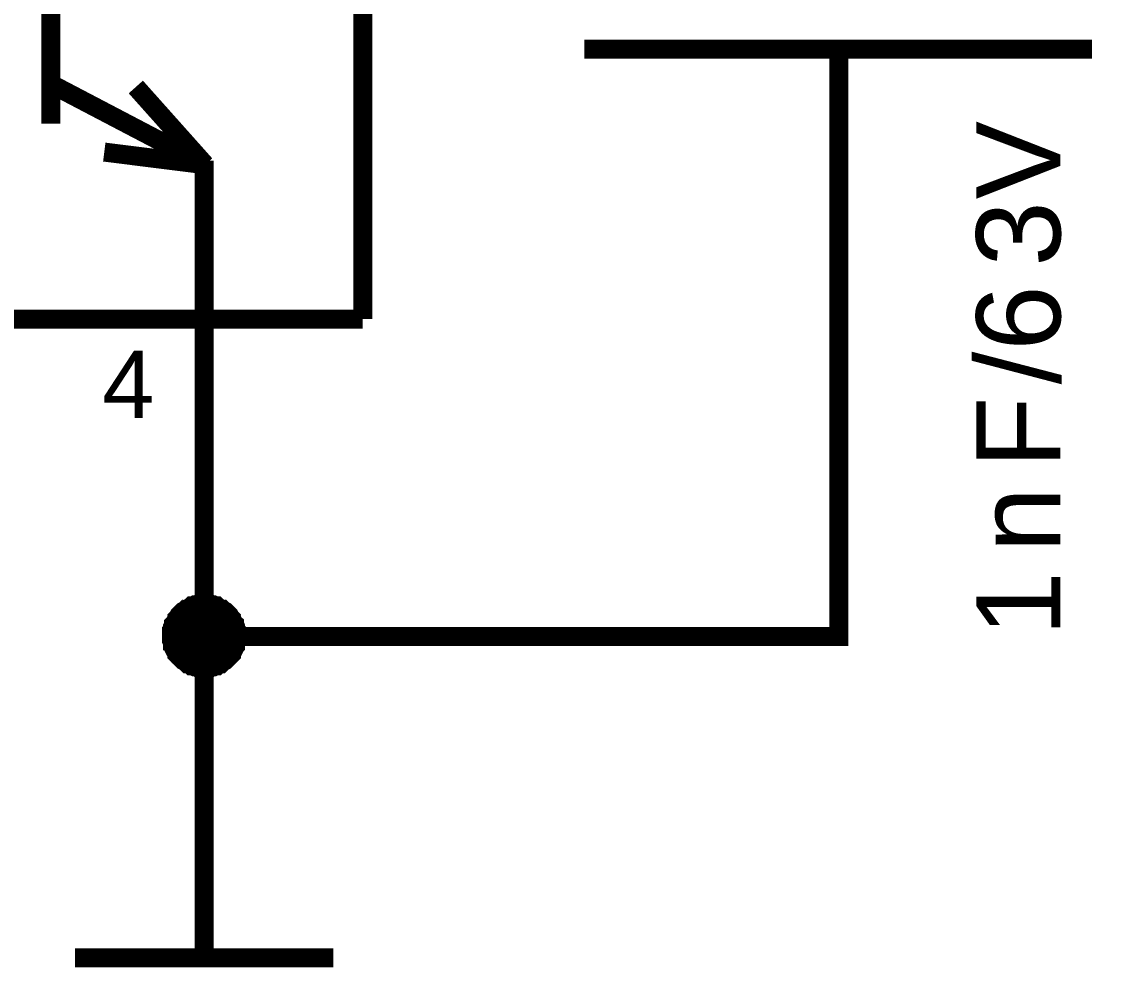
# Model space of a CAD drawing. Header units: millimetres. Extents: x -2024 to 917, y -725 to 13.
# Drawn here: x 401.74 to 418.75, y -606.52 to -591.61 of the extents above; entities that cross this region are included whole.
import ezdxf

# ---------------------------------------------------------------- set-up
doc = ezdxf.new("R2010")
doc.units = ezdxf.units.MM
doc.layers.add('Sheet', color=255, linetype='Continuous')
doc.styles.get("Standard").update_dxf_attribs({"font": 'arial.ttf'})

msp = doc.modelspace()

# ---------------------------------------------------------------- linework, layer by layer
at = {"layer": 'Sheet'}
for points, const_width in [([(407.114, -586.299), (407.114, -596.3)], 0.3), ([(402.198, -589.478), (402.198, -593.22)], 0.3), ([(410.606, -592.045), (418.6, -592.045)], 0.3), ([(414.612, -592.045), (414.612, -595.042)], 0.3), ([(404.631, -593.866), (402.198, -592.591)], 0.3), ([(404.631, -593.866), (403.539, -592.641)], 0.3), ([(404.631, -593.866), (403.042, -593.667)], 0.3), ([(404.615, -593.8), (404.615, -598.801)], 0.3), ([(414.612, -595.042), (414.612, -601.301), (404.615, -601.301), (404.615, -598.801)], 0.3), ([(407.114, -596.3), (388.362, -596.3)], 0.3), ([(404.102, -601.301), (404.102, -601.268), (404.102, -601.251), (404.102, -601.218), (404.118, -601.202), (404.118, -601.168), (404.118, -601.152), (404.135, -601.119), (404.135, -601.102), (404.151, -601.086), (404.168, -601.053), (404.184, -601.036), (404.184, -601.019), (404.201, -601.003), (404.217, -600.97), (404.234, -600.953), (404.251, -600.937), (404.267, -600.92), (404.284, -600.904), (404.317, -600.887), (404.333, -600.87), (404.35, -600.87), (404.366, -600.854), (404.4, -600.837), (404.416, -600.821), (404.433, -600.821), (404.466, -600.804), (404.482, -600.804), (404.515, -600.804), (404.532, -600.788), (404.565, -600.788), (404.582, -600.788), (404.615, -600.788)], 0.3), ([(404.102, -601.301), (404.102, -601.268), (404.102, -601.251), (404.102, -601.218), (404.118, -601.202), (404.118, -601.168), (404.118, -601.152), (404.135, -601.119), (404.135, -601.102), (404.151, -601.086), (404.168, -601.053), (404.184, -601.036), (404.184, -601.019), (404.201, -601.003), (404.217, -600.97), (404.234, -600.953), (404.251, -600.937), (404.267, -600.92), (404.284, -600.904), (404.317, -600.887), (404.333, -600.87), (404.35, -600.87), (404.366, -600.854), (404.4, -600.837), (404.416, -600.821), (404.433, -600.821), (404.466, -600.804), (404.482, -600.804), (404.515, -600.804), (404.532, -600.788), (404.565, -600.788), (404.582, -600.788), (404.615, -600.788)], 0.3), ([(404.102, -601.301), (404.102, -601.268), (404.102, -601.251), (404.102, -601.218), (404.118, -601.202), (404.118, -601.168), (404.118, -601.152), (404.135, -601.119), (404.135, -601.102), (404.151, -601.086), (404.168, -601.053), (404.184, -601.036), (404.184, -601.019), (404.201, -601.003), (404.217, -600.97), (404.234, -600.953), (404.251, -600.937), (404.267, -600.92), (404.284, -600.904), (404.317, -600.887), (404.333, -600.87), (404.35, -600.87), (404.366, -600.854), (404.4, -600.837), (404.416, -600.821), (404.433, -600.821), (404.466, -600.804), (404.482, -600.804), (404.515, -600.804), (404.532, -600.788), (404.565, -600.788), (404.582, -600.788), (404.615, -600.788)], 0.3), ([(404.102, -601.301), (404.102, -601.268), (404.102, -601.251), (404.102, -601.218), (404.118, -601.202), (404.118, -601.168), (404.118, -601.152), (404.135, -601.119), (404.135, -601.102), (404.151, -601.086), (404.168, -601.053), (404.184, -601.036), (404.184, -601.019), (404.201, -601.003), (404.217, -600.97), (404.234, -600.953), (404.251, -600.937), (404.267, -600.92), (404.284, -600.904), (404.317, -600.887), (404.333, -600.87), (404.35, -600.87), (404.366, -600.854), (404.4, -600.837), (404.416, -600.821), (404.433, -600.821), (404.466, -600.804), (404.482, -600.804), (404.515, -600.804), (404.532, -600.788), (404.565, -600.788), (404.582, -600.788), (404.615, -600.788)], 0.3), ([(404.615, -600.788), (404.615, -600.788)], 0.3), ([(404.615, -600.788), (404.648, -600.788), (404.664, -600.788), (404.697, -600.788), (404.714, -600.804), (404.747, -600.804), (404.764, -600.804), (404.797, -600.821), (404.813, -600.821), (404.83, -600.837), (404.863, -600.854), (404.88, -600.87), (404.896, -600.87), (404.913, -600.887), (404.946, -600.904), (404.962, -600.92), (404.979, -600.937), (404.995, -600.953), (405.012, -600.97), (405.028, -601.003), (405.045, -601.019), (405.045, -601.036), (405.062, -601.053), (405.078, -601.086), (405.095, -601.102), (405.095, -601.119), (405.111, -601.152), (405.111, -601.168), (405.111, -601.202), (405.128, -601.218), (405.128, -601.251), (405.128, -601.268), (405.128, -601.301)], 0.3), ([(404.615, -600.788), (404.615, -600.788)], 0.3), ([(404.615, -600.788), (404.648, -600.788), (404.664, -600.788), (404.697, -600.788), (404.714, -600.804), (404.747, -600.804), (404.764, -600.804), (404.797, -600.821), (404.813, -600.821), (404.83, -600.837), (404.863, -600.854), (404.88, -600.87), (404.896, -600.87), (404.913, -600.887), (404.946, -600.904), (404.962, -600.92), (404.979, -600.937), (404.995, -600.953), (405.012, -600.97), (405.028, -601.003), (405.045, -601.019), (405.045, -601.036), (405.062, -601.053), (405.078, -601.086), (405.095, -601.102), (405.095, -601.119), (405.111, -601.152), (405.111, -601.168), (405.111, -601.202), (405.128, -601.218), (405.128, -601.251), (405.128, -601.268), (405.128, -601.301)], 0.3), ([(404.615, -600.788), (404.615, -600.788)], 0.3), ([(404.615, -600.788), (404.648, -600.788), (404.664, -600.788), (404.697, -600.788), (404.714, -600.804), (404.747, -600.804), (404.764, -600.804), (404.797, -600.821), (404.813, -600.821), (404.83, -600.837), (404.863, -600.854), (404.88, -600.87), (404.896, -600.87), (404.913, -600.887), (404.946, -600.904), (404.962, -600.92), (404.979, -600.937), (404.995, -600.953), (405.012, -600.97), (405.028, -601.003), (405.045, -601.019), (405.045, -601.036), (405.062, -601.053), (405.078, -601.086), (405.095, -601.102), (405.095, -601.119), (405.111, -601.152), (405.111, -601.168), (405.111, -601.202), (405.128, -601.218), (405.128, -601.251), (405.128, -601.268), (405.128, -601.301)], 0.3), ([(404.615, -600.788), (404.615, -600.788)], 0.3), ([(404.615, -600.788), (404.648, -600.788), (404.664, -600.788), (404.697, -600.788), (404.714, -600.804), (404.747, -600.804), (404.764, -600.804), (404.797, -600.821), (404.813, -600.821), (404.83, -600.837), (404.863, -600.854), (404.88, -600.87), (404.896, -600.87), (404.913, -600.887), (404.946, -600.904), (404.962, -600.92), (404.979, -600.937), (404.995, -600.953), (405.012, -600.97), (405.028, -601.003), (405.045, -601.019), (405.045, -601.036), (405.062, -601.053), (405.078, -601.086), (405.095, -601.102), (405.095, -601.119), (405.111, -601.152), (405.111, -601.168), (405.111, -601.202), (405.128, -601.218), (405.128, -601.251), (405.128, -601.268), (405.128, -601.301)], 0.3), ([(404.102, -601.301), (404.102, -601.268), (404.102, -601.251), (404.102, -601.218), (404.118, -601.202), (404.118, -601.168), (404.118, -601.152), (404.135, -601.119), (404.135, -601.102), (404.151, -601.086), (404.168, -601.053), (404.184, -601.036), (404.184, -601.019), (404.201, -601.003), (404.217, -600.97), (404.234, -600.953), (404.251, -600.937), (404.267, -600.92), (404.284, -600.904), (404.317, -600.887), (404.333, -600.87), (404.35, -600.87), (404.366, -600.854), (404.4, -600.837), (404.416, -600.821), (404.433, -600.821), (404.466, -600.804), (404.482, -600.804), (404.515, -600.804), (404.532, -600.788), (404.565, -600.788), (404.582, -600.788), (404.615, -600.788)], 0.0991), ([(404.102, -601.301), (404.102, -601.268), (404.102, -601.251), (404.102, -601.218), (404.118, -601.202), (404.118, -601.168), (404.118, -601.152), (404.135, -601.119), (404.135, -601.102), (404.151, -601.086), (404.168, -601.053), (404.184, -601.036), (404.184, -601.019), (404.201, -601.003), (404.217, -600.97), (404.234, -600.953), (404.251, -600.937), (404.267, -600.92), (404.284, -600.904), (404.317, -600.887), (404.333, -600.87), (404.35, -600.87), (404.366, -600.854), (404.4, -600.837), (404.416, -600.821), (404.433, -600.821), (404.466, -600.804), (404.482, -600.804), (404.515, -600.804), (404.532, -600.788), (404.565, -600.788), (404.582, -600.788), (404.615, -600.788)], 0.0991), ([(404.102, -601.301), (404.102, -601.268), (404.102, -601.251), (404.102, -601.218), (404.118, -601.202), (404.118, -601.168), (404.118, -601.152), (404.135, -601.119), (404.135, -601.102), (404.151, -601.086), (404.168, -601.053), (404.184, -601.036), (404.184, -601.019), (404.201, -601.003), (404.217, -600.97), (404.234, -600.953), (404.251, -600.937), (404.267, -600.92), (404.284, -600.904), (404.317, -600.887), (404.333, -600.87), (404.35, -600.87), (404.366, -600.854), (404.4, -600.837), (404.416, -600.821), (404.433, -600.821), (404.466, -600.804), (404.482, -600.804), (404.515, -600.804), (404.532, -600.788), (404.565, -600.788), (404.582, -600.788), (404.615, -600.788)], 0.0991), ([(404.102, -601.301), (404.102, -601.268), (404.102, -601.251), (404.102, -601.218), (404.118, -601.202), (404.118, -601.168), (404.118, -601.152), (404.135, -601.119), (404.135, -601.102), (404.151, -601.086), (404.168, -601.053), (404.184, -601.036), (404.184, -601.019), (404.201, -601.003), (404.217, -600.97), (404.234, -600.953), (404.251, -600.937), (404.267, -600.92), (404.284, -600.904), (404.317, -600.887), (404.333, -600.87), (404.35, -600.87), (404.366, -600.854), (404.4, -600.837), (404.416, -600.821), (404.433, -600.821), (404.466, -600.804), (404.482, -600.804), (404.515, -600.804), (404.532, -600.788), (404.565, -600.788), (404.582, -600.788), (404.615, -600.788)], 0.0991), ([(404.615, -600.788), (404.615, -600.788)], 0.0991), ([(404.615, -600.788), (404.648, -600.788), (404.664, -600.788), (404.697, -600.788), (404.714, -600.804), (404.747, -600.804), (404.764, -600.804), (404.797, -600.821), (404.813, -600.821), (404.83, -600.837), (404.863, -600.854), (404.88, -600.87), (404.896, -600.87), (404.913, -600.887), (404.946, -600.904), (404.962, -600.92), (404.979, -600.937), (404.995, -600.953), (405.012, -600.97), (405.028, -601.003), (405.045, -601.019), (405.045, -601.036), (405.062, -601.053), (405.078, -601.086), (405.095, -601.102), (405.095, -601.119), (405.111, -601.152), (405.111, -601.168), (405.111, -601.202), (405.128, -601.218), (405.128, -601.251), (405.128, -601.268), (405.128, -601.301)], 0.0991), ([(404.615, -600.788), (404.615, -600.788)], 0.0991), ([(404.615, -600.788), (404.648, -600.788), (404.664, -600.788), (404.697, -600.788), (404.714, -600.804), (404.747, -600.804), (404.764, -600.804), (404.797, -600.821), (404.813, -600.821), (404.83, -600.837), (404.863, -600.854), (404.88, -600.87), (404.896, -600.87), (404.913, -600.887), (404.946, -600.904), (404.962, -600.92), (404.979, -600.937), (404.995, -600.953), (405.012, -600.97), (405.028, -601.003), (405.045, -601.019), (405.045, -601.036), (405.062, -601.053), (405.078, -601.086), (405.095, -601.102), (405.095, -601.119), (405.111, -601.152), (405.111, -601.168), (405.111, -601.202), (405.128, -601.218), (405.128, -601.251), (405.128, -601.268), (405.128, -601.301)], 0.0991), ([(404.615, -600.788), (404.615, -600.788)], 0.0991), ([(404.615, -600.788), (404.648, -600.788), (404.664, -600.788), (404.697, -600.788), (404.714, -600.804), (404.747, -600.804), (404.764, -600.804), (404.797, -600.821), (404.813, -600.821), (404.83, -600.837), (404.863, -600.854), (404.88, -600.87), (404.896, -600.87), (404.913, -600.887), (404.946, -600.904), (404.962, -600.92), (404.979, -600.937), (404.995, -600.953), (405.012, -600.97), (405.028, -601.003), (405.045, -601.019), (405.045, -601.036), (405.062, -601.053), (405.078, -601.086), (405.095, -601.102), (405.095, -601.119), (405.111, -601.152), (405.111, -601.168), (405.111, -601.202), (405.128, -601.218), (405.128, -601.251), (405.128, -601.268), (405.128, -601.301)], 0.0991), ([(404.615, -600.788), (404.615, -600.788)], 0.0991), ([(404.615, -600.788), (404.648, -600.788), (404.664, -600.788), (404.697, -600.788), (404.714, -600.804), (404.747, -600.804), (404.764, -600.804), (404.797, -600.821), (404.813, -600.821), (404.83, -600.837), (404.863, -600.854), (404.88, -600.87), (404.896, -600.87), (404.913, -600.887), (404.946, -600.904), (404.962, -600.92), (404.979, -600.937), (404.995, -600.953), (405.012, -600.97), (405.028, -601.003), (405.045, -601.019), (405.045, -601.036), (405.062, -601.053), (405.078, -601.086), (405.095, -601.102), (405.095, -601.119), (405.111, -601.152), (405.111, -601.168), (405.111, -601.202), (405.128, -601.218), (405.128, -601.251), (405.128, -601.268), (405.128, -601.301)], 0.0991), ([(404.615, -601.798), (404.582, -601.798), (404.565, -601.798), (404.532, -601.798), (404.515, -601.781), (404.482, -601.781), (404.466, -601.781), (404.433, -601.765), (404.416, -601.765), (404.4, -601.748), (404.366, -601.731), (404.35, -601.731), (404.333, -601.715), (404.317, -601.698), (404.284, -601.682), (404.267, -601.665), (404.251, -601.649), (404.234, -601.632), (404.217, -601.616), (404.201, -601.599), (404.184, -601.582), (404.184, -601.549), (404.168, -601.533), (404.151, -601.516), (404.135, -601.483), (404.135, -601.467), (404.118, -601.45), (404.118, -601.417), (404.118, -601.4), (404.102, -601.367), (404.102, -601.351), (404.102, -601.317), (404.102, -601.301)], 0.3), ([(404.102, -601.301), (404.102, -601.301)], 0.3), ([(404.615, -601.798), (404.582, -601.798), (404.565, -601.798), (404.532, -601.798), (404.515, -601.781), (404.482, -601.781), (404.466, -601.781), (404.433, -601.765), (404.416, -601.765), (404.4, -601.748), (404.366, -601.731), (404.35, -601.731), (404.333, -601.715), (404.317, -601.698), (404.284, -601.682), (404.267, -601.665), (404.251, -601.649), (404.234, -601.632), (404.217, -601.616), (404.201, -601.599), (404.184, -601.582), (404.184, -601.549), (404.168, -601.533), (404.151, -601.516), (404.135, -601.483), (404.135, -601.467), (404.118, -601.45), (404.118, -601.417), (404.118, -601.4), (404.102, -601.367), (404.102, -601.351), (404.102, -601.317), (404.102, -601.301)], 0.3), ([(404.102, -601.301), (404.102, -601.301)], 0.3), ([(404.615, -601.798), (404.582, -601.798), (404.565, -601.798), (404.532, -601.798), (404.515, -601.781), (404.482, -601.781), (404.466, -601.781), (404.433, -601.765), (404.416, -601.765), (404.4, -601.748), (404.366, -601.731), (404.35, -601.731), (404.333, -601.715), (404.317, -601.698), (404.284, -601.682), (404.267, -601.665), (404.251, -601.649), (404.234, -601.632), (404.217, -601.616), (404.201, -601.599), (404.184, -601.582), (404.184, -601.549), (404.168, -601.533), (404.151, -601.516), (404.135, -601.483), (404.135, -601.467), (404.118, -601.45), (404.118, -601.417), (404.118, -601.4), (404.102, -601.367), (404.102, -601.351), (404.102, -601.317), (404.102, -601.301)], 0.3), ([(404.102, -601.301), (404.102, -601.301)], 0.3), ([(404.615, -601.798), (404.582, -601.798), (404.565, -601.798), (404.532, -601.798), (404.515, -601.781), (404.482, -601.781), (404.466, -601.781), (404.433, -601.765), (404.416, -601.765), (404.4, -601.748), (404.366, -601.731), (404.35, -601.731), (404.333, -601.715), (404.317, -601.698), (404.284, -601.682), (404.267, -601.665), (404.251, -601.649), (404.234, -601.632), (404.217, -601.616), (404.201, -601.599), (404.184, -601.582), (404.184, -601.549), (404.168, -601.533), (404.151, -601.516), (404.135, -601.483), (404.135, -601.467), (404.118, -601.45), (404.118, -601.417), (404.118, -601.4), (404.102, -601.367), (404.102, -601.351), (404.102, -601.317), (404.102, -601.301)], 0.3), ([(404.102, -601.301), (404.102, -601.301)], 0.3), ([(404.615, -601.301), (404.615, -606.368)], 0.3), ([(405.128, -601.301), (405.128, -601.317), (405.128, -601.351), (405.128, -601.367), (405.111, -601.4), (405.111, -601.417), (405.111, -601.45), (405.095, -601.467), (405.095, -601.483), (405.078, -601.516), (405.062, -601.533), (405.045, -601.549), (405.045, -601.582), (405.028, -601.599), (405.012, -601.616), (404.995, -601.632), (404.979, -601.649), (404.962, -601.665), (404.946, -601.682), (404.913, -601.698), (404.896, -601.715), (404.88, -601.731), (404.863, -601.731), (404.83, -601.748), (404.813, -601.765), (404.797, -601.765), (404.764, -601.781), (404.747, -601.781), (404.714, -601.781), (404.697, -601.798), (404.664, -601.798), (404.648, -601.798), (404.615, -601.798)], 0.3), ([(405.128, -601.301), (405.128, -601.317), (405.128, -601.351), (405.128, -601.367), (405.111, -601.4), (405.111, -601.417), (405.111, -601.45), (405.095, -601.467), (405.095, -601.483), (405.078, -601.516), (405.062, -601.533), (405.045, -601.549), (405.045, -601.582), (405.028, -601.599), (405.012, -601.616), (404.995, -601.632), (404.979, -601.649), (404.962, -601.665), (404.946, -601.682), (404.913, -601.698), (404.896, -601.715), (404.88, -601.731), (404.863, -601.731), (404.83, -601.748), (404.813, -601.765), (404.797, -601.765), (404.764, -601.781), (404.747, -601.781), (404.714, -601.781), (404.697, -601.798), (404.664, -601.798), (404.648, -601.798), (404.615, -601.798)], 0.3), ([(405.128, -601.301), (405.128, -601.317), (405.128, -601.351), (405.128, -601.367), (405.111, -601.4), (405.111, -601.417), (405.111, -601.45), (405.095, -601.467), (405.095, -601.483), (405.078, -601.516), (405.062, -601.533), (405.045, -601.549), (405.045, -601.582), (405.028, -601.599), (405.012, -601.616), (404.995, -601.632), (404.979, -601.649), (404.962, -601.665), (404.946, -601.682), (404.913, -601.698), (404.896, -601.715), (404.88, -601.731), (404.863, -601.731), (404.83, -601.748), (404.813, -601.765), (404.797, -601.765), (404.764, -601.781), (404.747, -601.781), (404.714, -601.781), (404.697, -601.798), (404.664, -601.798), (404.648, -601.798), (404.615, -601.798)], 0.3), ([(405.128, -601.301), (405.128, -601.317), (405.128, -601.351), (405.128, -601.367), (405.111, -601.4), (405.111, -601.417), (405.111, -601.45), (405.095, -601.467), (405.095, -601.483), (405.078, -601.516), (405.062, -601.533), (405.045, -601.549), (405.045, -601.582), (405.028, -601.599), (405.012, -601.616), (404.995, -601.632), (404.979, -601.649), (404.962, -601.665), (404.946, -601.682), (404.913, -601.698), (404.896, -601.715), (404.88, -601.731), (404.863, -601.731), (404.83, -601.748), (404.813, -601.765), (404.797, -601.765), (404.764, -601.781), (404.747, -601.781), (404.714, -601.781), (404.697, -601.798), (404.664, -601.798), (404.648, -601.798), (404.615, -601.798)], 0.3), ([(405.128, -601.301), (405.128, -601.301), (405.128, -601.301), (405.128, -601.301), (405.128, -601.301), (405.128, -601.301), (405.128, -601.301), (405.128, -601.301), (405.128, -601.301), (405.128, -601.301), (405.128, -601.301), (405.128, -601.301), (405.128, -601.301), (405.128, -601.301), (405.128, -601.301), (405.128, -601.301), (405.128, -601.301), (405.128, -601.301), (405.128, -601.301), (405.128, -601.301), (405.128, -601.301), (405.128, -601.301), (405.128, -601.301), (405.128, -601.301), (405.128, -601.301), (405.128, -601.301), (405.128, -601.301), (405.128, -601.301), (405.128, -601.301), (405.128, -601.301), (405.128, -601.301), (405.128, -601.301), (405.128, -601.301)], 0.3), ([(405.128, -601.301), (405.128, -601.301)], 0.3), ([(405.128, -601.301), (405.128, -601.301), (405.128, -601.301), (405.128, -601.301), (405.128, -601.301), (405.128, -601.301), (405.128, -601.301), (405.128, -601.301), (405.128, -601.301), (405.128, -601.301), (405.128, -601.301), (405.128, -601.301), (405.128, -601.301), (405.128, -601.301), (405.128, -601.301), (405.128, -601.301), (405.128, -601.301), (405.128, -601.301), (405.128, -601.301), (405.128, -601.301), (405.128, -601.301), (405.128, -601.301), (405.128, -601.301), (405.128, -601.301), (405.128, -601.301), (405.128, -601.301), (405.128, -601.301), (405.128, -601.301), (405.128, -601.301), (405.128, -601.301), (405.128, -601.301), (405.128, -601.301), (405.128, -601.301)], 0.3), ([(405.128, -601.301), (405.128, -601.301)], 0.3), ([(405.128, -601.301), (405.128, -601.301), (405.128, -601.301), (405.128, -601.301), (405.128, -601.301), (405.128, -601.301), (405.128, -601.301), (405.128, -601.301), (405.128, -601.301), (405.128, -601.301), (405.128, -601.301), (405.128, -601.301), (405.128, -601.301), (405.128, -601.301), (405.128, -601.301), (405.128, -601.301), (405.128, -601.301), (405.128, -601.301), (405.128, -601.301), (405.128, -601.301), (405.128, -601.301), (405.128, -601.301), (405.128, -601.301), (405.128, -601.301), (405.128, -601.301), (405.128, -601.301), (405.128, -601.301), (405.128, -601.301), (405.128, -601.301), (405.128, -601.301), (405.128, -601.301), (405.128, -601.301), (405.128, -601.301)], 0.3), ([(405.128, -601.301), (405.128, -601.301)], 0.3), ([(405.128, -601.301), (405.128, -601.301), (405.128, -601.301), (405.128, -601.301), (405.128, -601.301), (405.128, -601.301), (405.128, -601.301), (405.128, -601.301), (405.128, -601.301), (405.128, -601.301), (405.128, -601.301), (405.128, -601.301), (405.128, -601.301), (405.128, -601.301), (405.128, -601.301), (405.128, -601.301), (405.128, -601.301), (405.128, -601.301), (405.128, -601.301), (405.128, -601.301), (405.128, -601.301), (405.128, -601.301), (405.128, -601.301), (405.128, -601.301), (405.128, -601.301), (405.128, -601.301), (405.128, -601.301), (405.128, -601.301), (405.128, -601.301), (405.128, -601.301), (405.128, -601.301), (405.128, -601.301), (405.128, -601.301)], 0.3), ([(405.128, -601.301), (405.128, -601.301)], 0.3), ([(404.615, -601.798), (404.582, -601.798), (404.565, -601.798), (404.532, -601.798), (404.515, -601.781), (404.482, -601.781), (404.466, -601.781), (404.433, -601.765), (404.416, -601.765), (404.4, -601.748), (404.366, -601.731), (404.35, -601.731), (404.333, -601.715), (404.317, -601.698), (404.284, -601.682), (404.267, -601.665), (404.251, -601.649), (404.234, -601.632), (404.217, -601.616), (404.201, -601.599), (404.184, -601.582), (404.184, -601.549), (404.168, -601.533), (404.151, -601.516), (404.135, -601.483), (404.135, -601.467), (404.118, -601.45), (404.118, -601.417), (404.118, -601.4), (404.102, -601.367), (404.102, -601.351), (404.102, -601.317), (404.102, -601.301)], 0.0991), ([(404.102, -601.301), (404.102, -601.301)], 0.0991), ([(404.615, -601.798), (404.582, -601.798), (404.565, -601.798), (404.532, -601.798), (404.515, -601.781), (404.482, -601.781), (404.466, -601.781), (404.433, -601.765), (404.416, -601.765), (404.4, -601.748), (404.366, -601.731), (404.35, -601.731), (404.333, -601.715), (404.317, -601.698), (404.284, -601.682), (404.267, -601.665), (404.251, -601.649), (404.234, -601.632), (404.217, -601.616), (404.201, -601.599), (404.184, -601.582), (404.184, -601.549), (404.168, -601.533), (404.151, -601.516), (404.135, -601.483), (404.135, -601.467), (404.118, -601.45), (404.118, -601.417), (404.118, -601.4), (404.102, -601.367), (404.102, -601.351), (404.102, -601.317), (404.102, -601.301)], 0.0991), ([(404.102, -601.301), (404.102, -601.301)], 0.0991), ([(404.615, -601.798), (404.582, -601.798), (404.565, -601.798), (404.532, -601.798), (404.515, -601.781), (404.482, -601.781), (404.466, -601.781), (404.433, -601.765), (404.416, -601.765), (404.4, -601.748), (404.366, -601.731), (404.35, -601.731), (404.333, -601.715), (404.317, -601.698), (404.284, -601.682), (404.267, -601.665), (404.251, -601.649), (404.234, -601.632), (404.217, -601.616), (404.201, -601.599), (404.184, -601.582), (404.184, -601.549), (404.168, -601.533), (404.151, -601.516), (404.135, -601.483), (404.135, -601.467), (404.118, -601.45), (404.118, -601.417), (404.118, -601.4), (404.102, -601.367), (404.102, -601.351), (404.102, -601.317), (404.102, -601.301)], 0.0991), ([(404.102, -601.301), (404.102, -601.301)], 0.0991), ([(404.615, -601.798), (404.582, -601.798), (404.565, -601.798), (404.532, -601.798), (404.515, -601.781), (404.482, -601.781), (404.466, -601.781), (404.433, -601.765), (404.416, -601.765), (404.4, -601.748), (404.366, -601.731), (404.35, -601.731), (404.333, -601.715), (404.317, -601.698), (404.284, -601.682), (404.267, -601.665), (404.251, -601.649), (404.234, -601.632), (404.217, -601.616), (404.201, -601.599), (404.184, -601.582), (404.184, -601.549), (404.168, -601.533), (404.151, -601.516), (404.135, -601.483), (404.135, -601.467), (404.118, -601.45), (404.118, -601.417), (404.118, -601.4), (404.102, -601.367), (404.102, -601.351), (404.102, -601.317), (404.102, -601.301)], 0.0991), ([(404.102, -601.301), (404.102, -601.301)], 0.0991), ([(405.128, -601.301), (405.128, -601.317), (405.128, -601.351), (405.128, -601.367), (405.111, -601.4), (405.111, -601.417), (405.111, -601.45), (405.095, -601.467), (405.095, -601.483), (405.078, -601.516), (405.062, -601.533), (405.045, -601.549), (405.045, -601.582), (405.028, -601.599), (405.012, -601.616), (404.995, -601.632), (404.979, -601.649), (404.962, -601.665), (404.946, -601.682), (404.913, -601.698), (404.896, -601.715), (404.88, -601.731), (404.863, -601.731), (404.83, -601.748), (404.813, -601.765), (404.797, -601.765), (404.764, -601.781), (404.747, -601.781), (404.714, -601.781), (404.697, -601.798), (404.664, -601.798), (404.648, -601.798), (404.615, -601.798)], 0.0991), ([(405.128, -601.301), (405.128, -601.317), (405.128, -601.351), (405.128, -601.367), (405.111, -601.4), (405.111, -601.417), (405.111, -601.45), (405.095, -601.467), (405.095, -601.483), (405.078, -601.516), (405.062, -601.533), (405.045, -601.549), (405.045, -601.582), (405.028, -601.599), (405.012, -601.616), (404.995, -601.632), (404.979, -601.649), (404.962, -601.665), (404.946, -601.682), (404.913, -601.698), (404.896, -601.715), (404.88, -601.731), (404.863, -601.731), (404.83, -601.748), (404.813, -601.765), (404.797, -601.765), (404.764, -601.781), (404.747, -601.781), (404.714, -601.781), (404.697, -601.798), (404.664, -601.798), (404.648, -601.798), (404.615, -601.798)], 0.0991), ([(405.128, -601.301), (405.128, -601.317), (405.128, -601.351), (405.128, -601.367), (405.111, -601.4), (405.111, -601.417), (405.111, -601.45), (405.095, -601.467), (405.095, -601.483), (405.078, -601.516), (405.062, -601.533), (405.045, -601.549), (405.045, -601.582), (405.028, -601.599), (405.012, -601.616), (404.995, -601.632), (404.979, -601.649), (404.962, -601.665), (404.946, -601.682), (404.913, -601.698), (404.896, -601.715), (404.88, -601.731), (404.863, -601.731), (404.83, -601.748), (404.813, -601.765), (404.797, -601.765), (404.764, -601.781), (404.747, -601.781), (404.714, -601.781), (404.697, -601.798), (404.664, -601.798), (404.648, -601.798), (404.615, -601.798)], 0.0991), ([(405.128, -601.301), (405.128, -601.317), (405.128, -601.351), (405.128, -601.367), (405.111, -601.4), (405.111, -601.417), (405.111, -601.45), (405.095, -601.467), (405.095, -601.483), (405.078, -601.516), (405.062, -601.533), (405.045, -601.549), (405.045, -601.582), (405.028, -601.599), (405.012, -601.616), (404.995, -601.632), (404.979, -601.649), (404.962, -601.665), (404.946, -601.682), (404.913, -601.698), (404.896, -601.715), (404.88, -601.731), (404.863, -601.731), (404.83, -601.748), (404.813, -601.765), (404.797, -601.765), (404.764, -601.781), (404.747, -601.781), (404.714, -601.781), (404.697, -601.798), (404.664, -601.798), (404.648, -601.798), (404.615, -601.798)], 0.0991), ([(405.128, -601.301), (405.128, -601.301), (405.128, -601.301), (405.128, -601.301), (405.128, -601.301), (405.128, -601.301), (405.128, -601.301), (405.128, -601.301), (405.128, -601.301), (405.128, -601.301), (405.128, -601.301), (405.128, -601.301), (405.128, -601.301), (405.128, -601.301), (405.128, -601.301), (405.128, -601.301), (405.128, -601.301), (405.128, -601.301), (405.128, -601.301), (405.128, -601.301), (405.128, -601.301), (405.128, -601.301), (405.128, -601.301), (405.128, -601.301), (405.128, -601.301), (405.128, -601.301), (405.128, -601.301), (405.128, -601.301), (405.128, -601.301), (405.128, -601.301), (405.128, -601.301), (405.128, -601.301), (405.128, -601.301)], 0.0991), ([(405.128, -601.301), (405.128, -601.301)], 0.0991), ([(405.128, -601.301), (405.128, -601.301), (405.128, -601.301), (405.128, -601.301), (405.128, -601.301), (405.128, -601.301), (405.128, -601.301), (405.128, -601.301), (405.128, -601.301), (405.128, -601.301), (405.128, -601.301), (405.128, -601.301), (405.128, -601.301), (405.128, -601.301), (405.128, -601.301), (405.128, -601.301), (405.128, -601.301), (405.128, -601.301), (405.128, -601.301), (405.128, -601.301), (405.128, -601.301), (405.128, -601.301), (405.128, -601.301), (405.128, -601.301), (405.128, -601.301), (405.128, -601.301), (405.128, -601.301), (405.128, -601.301), (405.128, -601.301), (405.128, -601.301), (405.128, -601.301), (405.128, -601.301), (405.128, -601.301)], 0.0991), ([(405.128, -601.301), (405.128, -601.301)], 0.0991), ([(405.128, -601.301), (405.128, -601.301), (405.128, -601.301), (405.128, -601.301), (405.128, -601.301), (405.128, -601.301), (405.128, -601.301), (405.128, -601.301), (405.128, -601.301), (405.128, -601.301), (405.128, -601.301), (405.128, -601.301), (405.128, -601.301), (405.128, -601.301), (405.128, -601.301), (405.128, -601.301), (405.128, -601.301), (405.128, -601.301), (405.128, -601.301), (405.128, -601.301), (405.128, -601.301), (405.128, -601.301), (405.128, -601.301), (405.128, -601.301), (405.128, -601.301), (405.128, -601.301), (405.128, -601.301), (405.128, -601.301), (405.128, -601.301), (405.128, -601.301), (405.128, -601.301), (405.128, -601.301), (405.128, -601.301)], 0.0991), ([(405.128, -601.301), (405.128, -601.301)], 0.0991), ([(405.128, -601.301), (405.128, -601.301), (405.128, -601.301), (405.128, -601.301), (405.128, -601.301), (405.128, -601.301), (405.128, -601.301), (405.128, -601.301), (405.128, -601.301), (405.128, -601.301), (405.128, -601.301), (405.128, -601.301), (405.128, -601.301), (405.128, -601.301), (405.128, -601.301), (405.128, -601.301), (405.128, -601.301), (405.128, -601.301), (405.128, -601.301), (405.128, -601.301), (405.128, -601.301), (405.128, -601.301), (405.128, -601.301), (405.128, -601.301), (405.128, -601.301), (405.128, -601.301), (405.128, -601.301), (405.128, -601.301), (405.128, -601.301), (405.128, -601.301), (405.128, -601.301), (405.128, -601.301), (405.128, -601.301)], 0.0991), ([(405.128, -601.301), (405.128, -601.301)], 0.0991), ([(402.579, -606.368), (406.65, -606.368)], 0.3)]:
    msp.add_lwpolyline(points, dxfattribs=dict(at, const_width=const_width))
at = {"layer": 'Sheet', "const_width": 0.508}
msp.add_lwpolyline([(404.332, -601.286, 1), (404.84, -601.286, 1)], format="xyb", close=True, dxfattribs=at)

# ---------------------------------------------------------------- texts
at = {"layer": 'Sheet'}
for s, p in [('V', (418.104, -594.412)), ('3', (418.104, -595.472)), ('6', (418.104, -596.797)), ('/', (418.104, -597.327)), ('F', (418.104, -598.651)), ('n', (418.104, -599.976)), ('1', (418.104, -601.301))]:
    msp.add_text(s, height=1.325, rotation=90, dxfattribs=at).set_placement(p)
msp.add_text('4', height=1.06, dxfattribs=at).set_placement((403.009, -597.857))

doc.saveas('drawing.dxf')
